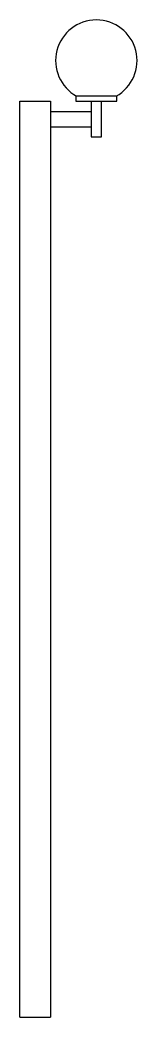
# Model space of a CAD drawing. Header units: millimetres. Extents: x -2877.55 to -2877.32, y 3748.28 to 3750.24.
import ezdxf

# ---------------------------------------------------------------- set-up
doc = ezdxf.new("R2010")
doc.units = ezdxf.units.MM
doc.header["$LTSCALE"] = 10
doc.layers.add('Ele_postes_luz', color=2, linetype='Continuous')

msp = doc.modelspace()

# ---------------------------------------------------------------- linework, layer by layer
at = {"layer": 'Ele_postes_luz'}
for p, q in [((-2877.551, 3748.2751), (-2877.551, 3750.0751)), ((-2877.551, 3750.0751), (-2877.491, 3750.0751)), ((-2877.491, 3750.0751), (-2877.491, 3748.2751)), ((-2877.441, 3750.0851), (-2877.441, 3750.0751)), ((-2877.361, 3750.0851), (-2877.441, 3750.0851)), ((-2877.441, 3750.0751), (-2877.361, 3750.0751)), ((-2877.411, 3750.0751), (-2877.411, 3750.0051)), ((-2877.391, 3750.0051), (-2877.391, 3750.0751)), ((-2877.361, 3750.0751), (-2877.361, 3750.0851)), ((-2877.491, 3750.0551), (-2877.411, 3750.0551)), ((-2877.491, 3750.0251), (-2877.411, 3750.0251)), ((-2877.411, 3750.0051), (-2877.391, 3750.0051)), ((-2877.551, 3748.2751), (-2877.491, 3748.2751))]:
    msp.add_line(p, q, dxfattribs=at)
msp.add_arc((-2877.401, 3750.1551), 0.08, 298.955, 241.045, dxfattribs=at)

doc.saveas('drawing.dxf')
